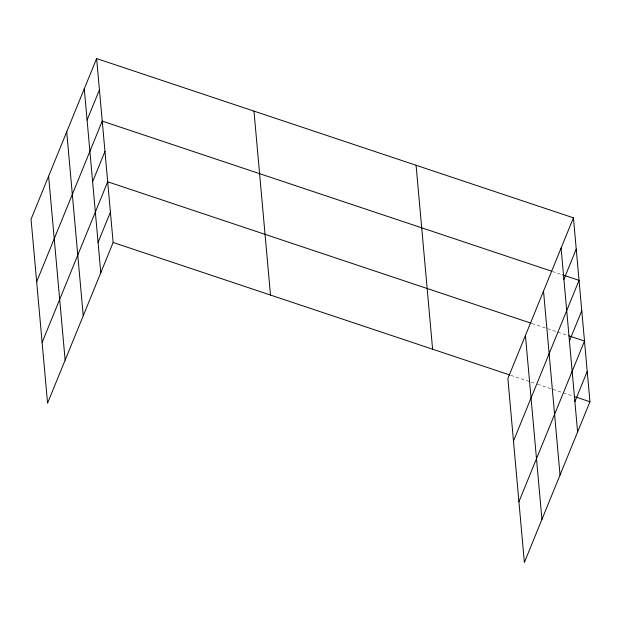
<?xml version="1.0" encoding="UTF-8"?>
<svg xmlns="http://www.w3.org/2000/svg" width="621" height="621" viewBox="0 0 621 621"><rect width="100%" height="100%" fill="white"/><g stroke="black" fill="none" stroke-linecap="round" stroke-linejoin="round"><path stroke-width="0.47" stroke-dasharray="3.1 2.33" d="M552.364 271.455L561.563 274.529M532.05 323.541L567.02 335.224M510.819 375.317L530.14 381.775M531.064 382.086L535.659 383.623M537.499 384.236L572.469 395.911"/><path stroke-width="0.93" d="M96.628 58.56L31.05 219.244L47.569 403.169L113.138 242.485L96.628 58.56L573.431 217.831L589.95 401.756L524.372 562.44L507.862 378.515L573.431 217.831M87.087 120.078L99.43 89.828M36.662 281.779L102.24 121.095L551.44 271.144M92.622 181.689L104.965 151.446M42.119 342.474L107.689 181.79L531.134 323.231M98.071 242.384L110.414 212.134M563.899 279.349L576.241 249.099M513.474 441.05L579.051 280.366L562.486 274.831M569.434 340.96L581.776 310.71M518.923 501.745L584.501 341.061L568.859 335.837M574.883 401.655L587.225 371.405M113.138 242.485L509.895 375.014M574.309 396.532L589.95 401.756M561.089 248.082L577.608 431.999M543.522 291.125L560.041 475.042M525.428 335.472L541.939 519.397M416.086 165.271L432.604 349.196M253.973 111.12L270.492 295.045M84.277 88.811L100.796 272.728M66.711 131.854L83.23 315.771M48.617 176.201L65.135 360.126"/></g></svg>
